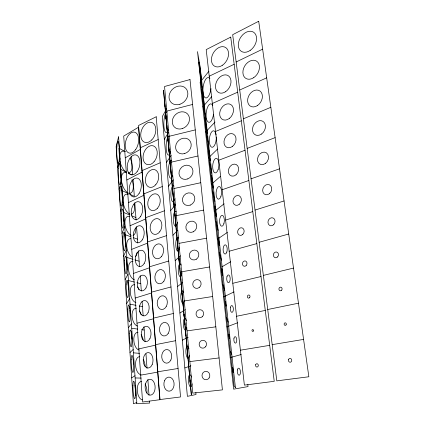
<?xml version="1.0" encoding="UTF-8"?>
<svg xmlns="http://www.w3.org/2000/svg" width="425" height="425" viewBox="0 0 425 425"><rect width="100%" height="100%" fill="white"/><g stroke="black" fill="none" stroke-linecap="round" stroke-linejoin="round"><path stroke-width="0.64" d="M233.197 372.242L232.624 367.285L233.182 372.3M229.473 338.396L228.99 334.209L229.468 338.401M117.566 167.705L120.073 158.53M119.011 189.226L121.598 180.699M120.482 211.167L123.149 203.325M121.986 233.548L124.732 226.424M123.521 256.387L126.353 250.006M125.088 279.692L128.005 274.082M166.749 108.704L162.286 116.551L187.383 396.35L196.026 394.517L195.84 392.546M164.326 139.283L168.773 132.09M126.682 303.477L129.689 298.679M166.409 162.504L171.195 155.438M168.534 186.23L173.304 179.86M128.313 327.76L131.415 323.813M208.946 71.182L200.127 82.275L233.623 389.162L248.046 386.575L247.823 384.598M170.712 210.471L175.589 204.648M202.815 106.909L211.735 96.544M205.572 132.122L215.029 122.039M172.933 235.259L177.778 230.153M208.388 157.946L217.6 149.016M129.981 352.553L133.174 349.493M175.206 260.599L180.476 255.786M211.273 184.392L220.58 176.274M214.232 211.485L224.145 203.809M177.528 286.514L182.761 282.476M217.265 239.259L227.402 232.395M131.681 377.878L134.975 375.743M179.908 313.028L185.263 309.639M222.078 266.741L230.626 261.795M125.248 157.813L140.298 149.43M126.825 179.993L142.072 172.104M182.341 340.154L188.222 337.264M236.157 61.986L262.634 49.157M209.233 76.197L234.17 64.271M223.555 296.926L234.058 291.89M128.43 202.635L143.884 195.256M140.292 147.804L158.185 139.543M239.727 90.015L266.682 77.833M212.335 103.477L237.692 92.161M130.071 225.744L145.732 218.907M142.077 170.595L160.204 162.791M243.398 118.803L270.842 107.312M215.523 131.468L241.315 120.806M143.9 193.874L162.265 186.548M131.745 249.337L147.624 243.063M247.169 148.389L275.118 137.636M218.79 160.214L245.034 150.238M226.828 326.873L237.58 322.793M145.759 217.648L164.374 210.821M133.455 273.434L149.552 267.75M184.833 367.922L190.857 365.803M251.048 178.808L279.517 168.837M222.153 189.736L248.859 180.492M147.661 241.942L166.531 235.641M255.037 210.088L284.049 200.951M225.601 220.065L252.79 211.597M135.203 298.042L151.523 292.974M149.6 266.767L168.73 261.019M259.138 242.271L288.713 234.021M230.18 357.611L241.198 354.53M229.149 251.239L256.833 243.594M136.988 323.191L153.542 318.766M151.587 292.145L170.988 286.971M166.802 111.111L192.605 104.438M169.123 136.308L195.261 129.907M263.362 275.395L293.521 268.085M232.799 283.289L260.998 276.521M153.616 318.091L173.294 313.517M171.498 162.111L197.986 155.991M138.816 348.888L155.603 345.137M173.931 188.541L200.781 182.713M267.713 309.506L298.478 303.2M176.423 215.613L203.639 210.104M236.55 316.264L265.28 310.425M155.693 344.622L175.653 340.685M178.978 243.36L206.571 238.181M140.68 375.153L157.712 372.114M181.592 271.803L209.583 266.974M272.191 344.643L303.583 339.41M240.412 350.189L269.694 345.339M157.818 371.769L178.064 368.491M184.28 300.969L212.665 296.507M187.032 330.889L215.831 326.82M189.858 361.59L219.082 357.93M135.251 377.958L141.18 378.085M133.53 352.846L139.416 353.334M131.84 328.259L137.695 329.088M141.599 329.641L144.202 330.007M129.54 304.045L136.005 305.331M139.241 305.973L142.476 306.616M127.925 280.415L134.353 282.051M136.924 282.705L140.781 283.688M133.036 259.324L126.342 257.258L127.197 269.827M134.858 259.887L139.118 261.205M125.391 234.781L130.836 236.746M133.259 237.623L137.493 239.153M123.266 212.314L129.28 214.795M131.686 215.788L135.894 217.526M121.773 190.501L128.35 193.545M129.545 194.097L134.327 196.313L133.078 179.393M120.312 169.113L126.645 172.348A11.284 5.488 72.2 0 1 120.036 161.59M128.318 173.203L131.67 174.919M230.313 351.385L231.763 354.397M226.61 317.56L228.214 322.139M223.008 284.692L224.761 290.748M219.512 252.726L221.404 260.185M216.107 221.643L218.131 230.419M212.798 191.393L214.938 201.418M209.573 161.952L211.831 173.156M206.433 133.28L208.803 145.605M203.378 105.352L205.849 118.734M200.398 78.142L202.964 92.522M164.342 99.121L164.262 98.302L164.56 101.49M170.398 165.601L170.462 166.265L170.218 163.652M166.791 125.943L166.558 123.436L166.611 124.047M165.888 116.275L166.133 118.888L166.074 118.198M168.024 139.66L168.268 142.274L168.226 141.764M169.139 151.608L168.9 149.101L168.938 149.542M171.53 177.799L171.296 175.328L171.705 179.918M172.47 188.275L172.709 190.857L172.237 185.566M173.974 204.515L173.74 202.05L174.149 206.619M174.781 213.552L175.02 216.097L174.617 211.581M176.46 231.779L176.237 229.367L176.582 233.224M177.198 240.008L177.39 242.027L177.044 238.191M178.962 259.144L178.776 257.189L179.074 260.483M179.637 266.682L179.823 268.68L179.536 265.428M181.555 287.539L181.374 285.579L181.624 288.389M182.144 294.127L182.336 296.151L182.086 293.356M184.2 316.498L184.009 314.442L184.275 317.39M184.732 322.394L184.928 324.487L184.62 321.087M186.899 346.024L186.692 343.809L186.979 346.986M187.393 351.523L187.606 353.791L187.276 350.136M189.656 376.162L189.417 373.633L189.741 377.241M190.007 379.998L190.373 384.094L190.092 381.06M164.996 106.542L164.369 99.514M165.5 111.817L166.042 117.821M167.115 129.715L166.637 124.382M167.721 136.133L168.167 141.063M169.384 154.509L168.996 150.158M169.989 160.958L170.383 165.304M172.773 191.292L173.581 200.526M170.383 165.123L171.275 175.302M168.045 139.575L169.023 150.641M165.766 114.612L166.818 126.528M177.73 245.544L178.351 252.758M175.222 218.089L175.939 226.339M180.301 273.684L180.827 279.809M182.941 302.526L183.356 307.509M185.645 332.106L185.948 335.883M188.418 362.445L188.604 364.953M131.373 156.331L132.743 174.85M134.799 202.741L136.09 220.15M136.574 226.7L137.78 243.047M138.353 250.83L139.512 266.496M140.197 275.751L141.312 290.897M142.088 301.378L143.145 315.717M143.963 326.761L145.058 341.62M145.966 353.876L147.034 368.358M147.857 379.541L149.021 395.239M149.457 401.131L149.6 403.091L136.351 403.633L136.26 402.316M119.908 163.179L120.934 178.187M121.507 186.612L122.591 202.401M123.133 210.333L123.893 221.473M124.652 232.597L124.743 233.909M124.791 234.563L125.588 246.234M128.015 281.727L128.552 289.6M129.715 306.653L129.853 308.608M129.938 309.91L130.252 314.473M131.41 331.404L131.543 333.349M131.633 334.645L131.941 339.182M133.37 360.076L133.641 364.044M135.086 385.188L135.809 395.728M130.204 158.063A11.284 5.488 72.2 0 1 128.323 172.821M131.904 179.833A10.774 5.328 73.1 0 1 129.173 193.242M128.106 192.907A10.774 5.328 73.1 0 1 121.369 179.961A10.774 5.328 73.1 0 1 126.682 172.879M134.103 203.878A10.306 5.18 74.2 0 1 131.134 214.168M129.598 213.897A10.306 5.18 74.2 0 1 123.154 201.673A10.306 5.18 74.2 0 1 128.217 194.491M131.128 235.333A9.897 5.042 75.3 0 1 124.945 223.778A9.897 5.042 75.3 0 1 129.784 216.49M135.825 227.954A9.897 5.042 75.3 0 1 133.078 235.402M132.212 257.056A9.541 4.914 76.5 0 1 126.735 246.277A9.541 4.914 76.5 0 1 130.911 238.744M137.179 252.19A9.541 4.914 76.5 0 1 135.426 256.636M134.279 279.645A9.265 4.813 77.8 0 1 128.52 269.206A9.265 4.813 77.8 0 1 132.998 261.651M135.91 302.563A9.063 4.733 79.1 0 1 130.305 292.559A9.063 4.733 79.1 0 1 134.645 284.814M137.418 286.907A9.063 4.733 79.1 0 1 139.002 289.781M137.578 326.023A8.952 4.696 80.5 0 1 132.074 316.37A8.952 4.696 80.5 0 1 136.324 308.375M139.474 310.898A8.952 4.696 80.5 0 1 141.148 314.712M139.288 350.057A8.946 4.691 81.8 0 1 133.832 340.653A8.946 4.691 81.8 0 1 138.029 332.329M141.148 334.682A8.946 4.691 81.8 0 1 143.177 340.09M141.042 374.685A9.047 4.733 83.2 0 1 135.57 365.431A9.047 4.733 83.2 0 1 139.761 356.687M143.289 359.534A9.047 4.733 83.2 0 1 145.159 366.701M142.402 399.909A9.27 4.818 84.6 0 1 137.27 390.32A9.27 4.818 84.6 0 1 141.525 381.453M145.095 384.168A9.27 4.818 84.6 0 1 146.954 393.13M168.428 129.237A10.343 2.805 -87.3 0 1 163.912 126.347A10.343 2.805 -87.3 0 1 167.121 111.892M170.659 151.555A9.568 2.656 -87.9 0 1 166.207 149.074A9.568 2.656 -87.9 0 1 169.49 136.096M172.715 175.174A8.824 2.497 -88.4 0 1 168.576 172.789A8.824 2.497 -88.4 0 1 171.376 160.613M174.994 198.666A8.128 2.338 -89 0 1 171.897 200.781A8.128 2.338 -89 0 1 171.116 190.437A8.128 2.338 -89 0 1 174.043 186.06M177.406 222.116A7.485 2.189 -89.7 0 1 174.521 225.51A7.485 2.189 -89.7 0 1 173.464 215.847A7.485 2.189 -89.7 0 1 176.263 211.687M179.605 247.578A6.922 2.045 89.6 0 1 176.848 250.261A6.922 2.045 89.6 0 1 175.987 240.89A6.922 2.045 89.6 0 1 178.734 238.117M182.038 272.425A6.449 1.923 88.9 0 1 179.467 276.123A6.449 1.923 88.9 0 1 178.473 266.974A6.449 1.923 88.9 0 1 181.236 265.104M184.248 300.342A6.109 1.833 88.1 0 1 181.656 301.824A6.109 1.833 88.1 0 1 181.119 292.958A6.109 1.833 88.1 0 1 183.786 292.634M186.788 327.229A5.929 1.78 87.4 0 1 184.227 328.971A5.929 1.78 87.4 0 1 183.69 320.073A5.929 1.78 87.4 0 1 186.394 320.71M189.359 355.401A5.939 1.785 86.6 0 1 186.777 356.793A5.939 1.785 86.6 0 1 186.235 347.868A5.939 1.785 86.6 0 1 188.96 348.861M192.116 383.823A6.162 1.838 85.8 0 1 189.534 385.842A6.162 1.838 85.8 0 1 188.684 376.614A6.162 1.838 85.8 0 1 191.494 377.071M211.028 88.591A10.285 4.016 -82.9 0 1 205.185 97.745A10.285 4.016 -82.9 0 1 203.649 84.288A10.285 4.016 -82.9 0 1 209.902 78.694M213.536 114.16A9.276 3.724 -83.7 0 1 208.053 121.954A9.276 3.724 -83.7 0 1 206.917 109.071A9.276 3.724 -83.7 0 1 212.782 105.565M216.298 137.004A8.287 3.411 -84.6 0 1 211.56 147.151A8.287 3.411 -84.6 0 1 210.391 134.279A8.287 3.411 -84.6 0 1 216.107 134.9M210.088 160.448L210.056 160.762L208.292 146.301L210.088 160.448M218.296 237.214L219.289 245.347L218.296 237.214M225.946 306.021L225.377 301.341L225.946 306.021M216.144 216.155L214.896 206.104L216.144 216.155M207.188 133.811L206.024 126.974L205.094 117.486L207.188 133.811M222.567 275.113L221.808 268.903L222.567 275.113M213.074 188.004L211.544 175.833L213.074 188.004M118.586 136.802L116.147 146.604L133.418 403.75L136.818 402.576L118.586 136.802M138.561 127.218L123.707 136.069L142.587 402.007L159.869 399.707L138.561 127.218M258.697 21.25L232.677 34.696L276.808 380.858L308.853 376.763L258.697 21.25M230.732 37.108L206.205 49.613L244.386 385.119L274.242 381.315L230.732 37.108M156.209 116.779L138.545 125.481L159.991 399.543L180.54 396.961L156.209 116.779M190.007 79.571L164.539 86.493L192.759 393.104L222.418 389.879L190.007 79.571M125.173 151.645L118.878 148.128L119.59 158.567A11.284 5.488 72.2 0 1 125.173 151.645M235.407 387.558L234.122 386.197L197.492 51.616L200.154 66.948L235.407 387.558M191.261 393.582L163.535 90.217L191.33 394.756L191.261 393.582M116.886 146.126A11.135 1.355 89.2 0 0 118.139 163.519A11.135 1.355 89.2 0 0 119.244 147.597A11.135 1.355 89.2 0 0 116.886 146.126M118.331 168.688A10.577 1.312 89 0 0 119.733 184.62A10.577 1.312 89 0 0 120.604 168.826A10.577 1.312 89 0 0 118.331 168.688M119.866 190.735A10.062 1.264 88.7 0 0 121.221 206.157A10.062 1.264 88.7 0 0 122.071 191.431A10.062 1.264 88.7 0 0 119.866 190.735M121.428 213.228A9.594 1.222 88.5 0 0 122.735 228.188A9.594 1.222 88.5 0 0 123.574 214.444A9.594 1.222 88.5 0 0 121.428 213.228M122.974 236.922A9.196 1.185 88.2 0 0 124.403 250.782A9.196 1.185 88.2 0 0 125.03 237.07A9.196 1.185 88.2 0 0 122.974 236.922M124.589 260.27A8.867 1.153 88 0 0 125.986 273.891A8.867 1.153 88 0 0 126.608 260.95A8.867 1.153 88 0 0 124.589 260.27M126.225 284.086A8.627 1.126 87.7 0 0 127.601 297.569A8.627 1.126 87.7 0 0 128.222 285.276A8.627 1.126 87.7 0 0 126.225 284.086M127.861 309.033A8.484 1.11 87.4 0 0 129.365 321.89A8.484 1.11 87.4 0 0 129.8 309.331A8.484 1.11 87.4 0 0 127.861 309.033M129.545 333.752A8.452 1.11 87.1 0 0 131.054 346.811A8.452 1.11 87.1 0 0 131.506 334.592A8.452 1.11 87.1 0 0 129.545 333.752M131.229 359.614A8.537 1.121 86.8 0 0 132.898 372.417A8.537 1.121 86.8 0 0 133.174 359.64A8.537 1.121 86.8 0 0 131.229 359.614M132.956 385.284A8.76 1.142 86.5 0 0 134.677 398.692A8.76 1.142 86.5 0 0 134.975 385.884A8.76 1.142 86.5 0 0 132.956 385.284M135.676 149.573A10.795 6.364 -75.3 0 0 134.911 132.26A10.795 6.364 -75.3 0 0 125.216 146.062A10.795 6.364 -75.3 0 0 135.676 149.573M137.132 171.599A10.179 6.099 -76.5 0 0 136.404 155.072A10.179 6.099 -76.5 0 0 127.208 167.827A10.179 6.099 -76.5 0 0 137.132 171.599M139.129 193.359A9.605 5.838 -77.8 0 0 137.371 178.123A9.605 5.838 -77.8 0 0 129.29 191A9.605 5.838 -77.8 0 0 139.129 193.359M140.648 216.378A9.079 5.594 -79.2 0 0 138.98 201.779A9.079 5.594 -79.2 0 0 131.309 213.722A9.079 5.594 -79.2 0 0 140.648 216.378M142.232 239.902A8.612 5.366 -80.7 0 0 140.638 225.877A8.612 5.366 -80.7 0 0 133.338 236.975A8.612 5.366 -80.7 0 0 142.232 239.902M144.261 263.33A8.218 5.164 -82.3 0 0 141.849 250.272A8.218 5.164 -82.3 0 0 135.485 261.54A8.218 5.164 -82.3 0 0 144.261 263.33M145.961 287.985A7.916 5.01 -84 0 0 143.629 275.235A7.916 5.01 -84 0 0 137.498 285.871A7.916 5.01 -84 0 0 145.961 287.985M148.07 312.63A7.719 4.903 -85.8 0 0 144.999 300.544A7.719 4.903 -85.8 0 0 139.65 311.488A7.719 4.903 -85.8 0 0 148.07 312.63M149.951 338.518A7.65 4.861 -87.6 0 0 146.907 326.373A7.65 4.861 -87.6 0 0 141.615 337.009A7.65 4.861 -87.6 0 0 149.951 338.518M152.214 364.459A7.719 4.898 -89.4 0 0 148.405 352.58A7.719 4.898 -89.4 0 0 143.746 363.827A7.719 4.898 -89.4 0 0 152.214 364.459M145.738 383.238A7.937 5.01 88.8 0 0 150.227 395.144A7.937 5.01 88.8 0 0 154.418 383.244A7.937 5.01 88.8 0 0 145.738 383.238M151.762 139.942A10.513 7.066 -70.1 0 0 152.331 122.713A10.513 7.066 -70.1 0 0 140.733 134.539A10.513 7.066 -70.1 0 0 151.762 139.942M154.057 161.739A9.828 6.72 -71.4 0 0 153.324 145.876A9.828 6.72 -71.4 0 0 143.06 157.914A9.828 6.72 -71.4 0 0 154.057 161.739M155.731 184.763A9.18 6.38 -73 0 0 155.04 169.766A9.18 6.38 -73 0 0 145.403 180.795A9.18 6.38 -73 0 0 155.731 184.763M157.457 208.292A8.574 6.04 -74.7 0 0 156.804 194.129A8.574 6.04 -74.7 0 0 147.767 204.212A8.574 6.04 -74.7 0 0 157.457 208.292M159.726 231.784A8.022 5.727 -76.6 0 0 158.084 218.753A8.022 5.727 -76.6 0 0 150.211 228.958A8.022 5.727 -76.6 0 0 159.726 231.784M161.558 256.461A7.549 5.44 -78.7 0 0 160.002 244.046A7.549 5.44 -78.7 0 0 152.586 253.459A7.549 5.44 -78.7 0 0 161.558 256.461M163.864 281.196A7.167 5.206 -81 0 0 161.495 269.663A7.167 5.206 -81 0 0 155.056 279.236A7.167 5.206 -81 0 0 163.864 281.196M166.202 306.6A6.906 5.042 -83.4 0 0 163.088 295.789A6.906 5.042 -83.4 0 0 157.537 305.554A6.906 5.042 -83.4 0 0 166.202 306.6M168.316 333.232A6.784 4.957 -85.9 0 0 165.261 322.458A6.784 4.957 -85.9 0 0 159.816 331.888A6.784 4.957 -85.9 0 0 168.316 333.232M170.85 360.028A6.827 4.983 -88.4 0 0 167.025 349.531A6.827 4.983 -88.4 0 0 162.238 359.492A6.827 4.983 -88.4 0 0 170.85 360.028M164.528 380.662A7.05 5.116 89.2 0 0 169.081 391.191A7.05 5.116 89.2 0 0 173.389 380.577A7.05 5.116 89.2 0 0 164.528 380.662M179.908 104.258A10.179 8.548 -44.4 0 0 185.768 88.31A10.179 8.548 -44.4 0 0 169.655 93.569A10.179 8.548 -44.4 0 0 179.908 104.258M182.24 128.626A9.276 7.921 -45.5 0 0 187.59 113.996A9.276 7.921 -45.5 0 0 172.853 118.612A9.276 7.921 -45.5 0 0 182.24 128.626M184.625 153.579A8.378 7.273 -46.9 0 0 189.47 140.271A8.378 7.273 -46.9 0 0 176.115 144.277A8.378 7.273 -46.9 0 0 184.625 153.579M187.781 178.898A7.491 6.609 -48.8 0 0 190.937 166.685A7.491 6.609 -48.8 0 0 179.212 171.307A7.491 6.609 -48.8 0 0 187.781 178.898M190.214 205.132A6.625 5.934 -51.3 0 0 193.008 194.241A6.625 5.934 -51.3 0 0 182.612 198.204A6.625 5.934 -51.3 0 0 190.214 205.132M193.263 231.816A5.801 5.275 -54.6 0 0 194.756 222.084A5.801 5.275 -54.6 0 0 185.927 226.371A5.801 5.275 -54.6 0 0 193.263 231.816M196.238 259.261A5.058 4.654 -59.2 0 0 196.685 250.681A5.058 4.654 -59.2 0 0 189.327 255.106A5.058 4.654 -59.2 0 0 196.238 259.261M199.197 287.544A4.441 4.128 -65.4 0 0 198.842 279.985A4.441 4.128 -65.4 0 0 192.748 284.453A4.441 4.128 -65.4 0 0 199.197 287.544M202.22 316.758A4.037 3.772 -73.1 0 0 201.227 309.926A4.037 3.772 -73.1 0 0 196.09 314.479A4.037 3.772 -73.1 0 0 202.22 316.758M205.673 346.688A3.947 3.682 -81.4 0 0 203.474 340.329A3.947 3.682 -81.4 0 0 199.378 345.658A3.947 3.682 -81.4 0 0 205.673 346.688M209.148 377.905A4.218 3.91 -89 0 0 206.21 371.333A4.218 3.91 -89 0 0 202.39 377.379A4.218 3.91 -89 0 0 209.148 377.905M218.083 169.724A7.315 3.081 -85.6 0 0 216.479 158.339A7.315 3.081 -85.6 0 0 212.803 168.783A7.315 3.081 -85.6 0 0 218.083 169.724M220.857 196.642A6.37 2.741 -86.7 0 0 219.443 186.538A6.37 2.741 -86.7 0 0 216.197 195.388A6.37 2.741 -86.7 0 0 220.857 196.642M223.869 223.768A5.461 2.391 -87.9 0 0 222.254 215.337A5.461 2.391 -87.9 0 0 219.752 223.247A5.461 2.391 -87.9 0 0 223.869 223.768M226.796 252.11A4.622 2.045 -89.1 0 0 225.42 244.827A4.622 2.045 -89.1 0 0 223.279 251.334A4.622 2.045 -89.1 0 0 226.796 252.11M226.982 276.675A3.899 1.742 89.5 0 0 228.39 282.694A3.899 1.742 89.5 0 0 229.994 277.036A3.899 1.742 89.5 0 0 226.982 276.675M230.467 307.259A3.389 1.525 88.1 0 0 231.923 312.343A3.389 1.525 88.1 0 0 233.107 307.254A3.389 1.525 88.1 0 0 230.467 307.259M233.994 338.167A3.241 1.456 86.7 0 0 235.392 343.134A3.241 1.456 86.7 0 0 236.523 338.401A3.241 1.456 86.7 0 0 233.994 338.167M237.373 369.941A3.538 1.578 85.2 0 0 239.116 375.217A3.538 1.578 85.2 0 0 240.114 369.899A3.538 1.578 85.2 0 0 237.373 369.941M199.32 66.884A10.545 0.298 82.8 0 0 201.572 82.806A10.545 0.298 82.8 0 0 199.893 67.352A10.545 0.298 82.8 0 0 199.32 66.884M202.258 93.346A9.451 0.276 82.9 0 0 204.303 108.067A9.451 0.276 82.9 0 0 202.916 94.775A9.451 0.276 82.9 0 0 202.258 93.346M222.503 65.211A10.859 7.677 -60 0 0 225.84 47.664A10.859 7.677 -60 0 0 211.629 57.518A10.859 7.677 -60 0 0 222.503 65.211M225.516 91.757A9.711 7.06 -61.1 0 0 228.528 75.9A9.711 7.06 -61.1 0 0 215.677 84.405A9.711 7.06 -61.1 0 0 225.516 91.757M229.282 118.501A8.558 6.396 -62.4 0 0 230.738 104.486A8.558 6.396 -62.4 0 0 219.714 112.912A8.558 6.396 -62.4 0 0 229.282 118.501M232.374 146.487A7.4 5.674 -64.1 0 0 233.644 134.226A7.4 5.674 -64.1 0 0 224.012 141.275A7.4 5.674 -64.1 0 0 232.374 146.487M236.024 174.829A6.232 4.903 -66.4 0 0 236.183 164.496A6.232 4.903 -66.4 0 0 228.395 171.094A6.232 4.903 -66.4 0 0 236.024 174.829M239.201 204.367A5.058 4.069 -69.2 0 0 239.328 195.872A5.058 4.069 -69.2 0 0 232.953 201.062A5.058 4.069 -69.2 0 0 239.201 204.367M242.749 234.446A3.878 3.182 -72.8 0 0 242.266 227.954A3.878 3.182 -72.8 0 0 237.655 232.326A3.878 3.182 -72.8 0 0 242.749 234.446M246.208 265.487A2.699 2.247 -77.2 0 0 245.475 261.008A2.699 2.247 -77.2 0 0 242.494 264.313A2.699 2.247 -77.2 0 0 246.208 265.487M249.64 297.58A1.573 1.317 -82.3 0 0 248.986 295.014A1.573 1.317 -82.3 0 0 247.408 297.07A1.573 1.317 -82.3 0 0 249.64 297.58M253.343 331.011A0.903 0.76 -87.9 0 0 252.848 329.577A0.903 0.76 -87.9 0 0 252.046 330.82A0.903 0.76 -87.9 0 0 253.343 331.011M255.712 364.613A1.647 1.376 86.6 0 0 257.008 367.035A1.647 1.376 86.6 0 0 258.092 364.528A1.647 1.376 86.6 0 0 255.712 364.613M250.208 50.4A11.374 8.086 -57.7 0 0 253.592 32.21A11.374 8.086 -57.7 0 0 238.505 42.707A11.374 8.086 -57.7 0 0 250.208 50.4M253.688 77.685A10.173 7.453 -58.6 0 0 256.748 61.237A10.173 7.453 -58.6 0 0 243.079 70.306A10.173 7.453 -58.6 0 0 253.688 77.685M257.258 105.687A8.967 6.773 -59.7 0 0 259.988 91.035A8.967 6.773 -59.7 0 0 247.786 98.722A8.967 6.773 -59.7 0 0 257.258 105.687M261.556 134.018A7.756 6.035 -61.2 0 0 262.793 121.274A7.756 6.035 -61.2 0 0 252.524 128.764A7.756 6.035 -61.2 0 0 261.556 134.018M265.243 163.614A6.545 5.233 -63.2 0 0 266.294 152.734A6.545 5.233 -63.2 0 0 257.529 158.822A6.545 5.233 -63.2 0 0 265.243 163.614M269.45 193.715A5.323 4.372 -66 0 0 269.498 184.833A5.323 4.372 -66 0 0 262.655 190.352A5.323 4.372 -66 0 0 269.45 193.715M273.567 224.782A4.112 3.458 -69.8 0 0 272.972 217.945A4.112 3.458 -69.8 0 0 267.984 222.62A4.112 3.458 -69.8 0 0 273.567 224.782M277.615 256.897A2.917 2.502 -74.8 0 0 276.749 252.078A2.917 2.502 -74.8 0 0 273.456 255.675A2.917 2.502 -74.8 0 0 277.615 256.897M281.679 290.153A1.827 1.588 -81.2 0 0 280.861 287.183A1.827 1.588 -81.2 0 0 278.991 289.584A1.827 1.588 -81.2 0 0 281.679 290.153M286.094 324.854A1.259 1.094 -88.4 0 0 285.356 322.851A1.259 1.094 -88.4 0 0 284.213 324.599A1.259 1.094 -88.4 0 0 286.094 324.854M288.596 359.417A1.918 1.657 84.5 0 0 290.185 362.233A1.918 1.657 84.5 0 0 291.465 359.3A1.918 1.657 84.5 0 0 288.596 359.417"/></g></svg>
